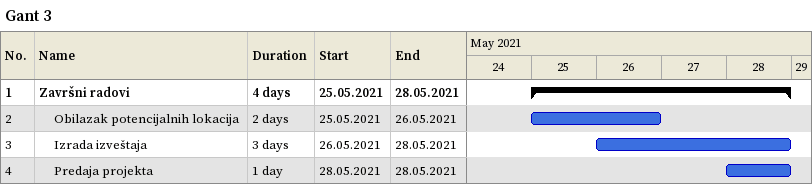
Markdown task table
Gant 3

| ID | Level | Task | Duration | Start | Finish |
|---|---|---|---|---|---|
| 1 | 1 | **Završni radovi** | 4d | 2021-05-25 | 2021-05-28 |
| 2 | 2 | Obilazak potencijalnih lokacija | 2d | 2021-05-25 | 2021-05-26 |
| 3 | 2 | Izrada izveštaja | 3d | 2021-05-26 | 2021-05-28 |
| 4 | 2 | Predaja projekta | 1d | 2021-05-28 | 2021-05-28 |
